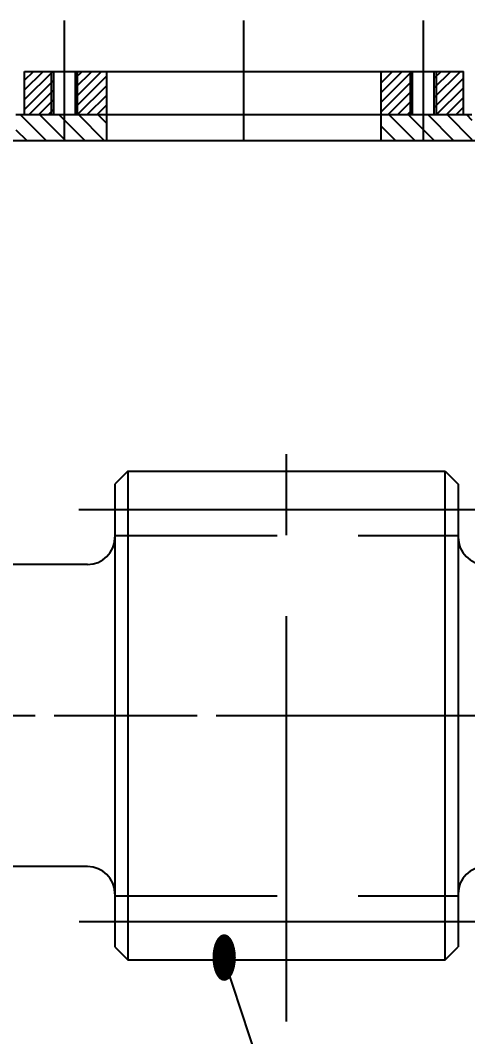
# Model space of a CAD drawing. Header units: millimetres. Extents: x 0 to 6300, y 0 to 4455.
# Drawn here: x 2142.5 to 2349.5, y 2865.1 to 3335.3 of the extents above; entities that cross this region are included whole.
import ezdxf
from ezdxf.enums import TextEntityAlignment as Align

# ---------------------------------------------------------------- set-up
doc = ezdxf.new("R2010")
doc.units = ezdxf.units.MM
doc.header["$LTSCALE"] = 150
doc.linetypes.add('F', pattern=[0.75, 0.5, -0.25])
doc.linetypes.add('G', pattern=[2, 1.25, -0.25, 0.25, -0.25])
for name, color, linetype in [('01', 7, 'Continuous'), ('02', 1, 'Continuous'), ('04', 2, 'F'), ('05', 142, 'G')]:
    doc.layers.add(name, color=color, linetype=linetype)
doc.styles.get("Standard").update_dxf_attribs({"font": 'isocp', "width": 0.707, "bigfont": 'intecad.shx'})

msp = doc.modelspace()

# ---------------------------------------------------------------- hatches: boundary and pattern name
at = {"layer": '02'}
h = msp.add_hatch(dxfattribs=at)
h.set_pattern_fill('LINE', color=256, angle=45, style=0)
h.set_pattern_definition([(45, (-4177.6185, -1604.6116), (-2.245064, 2.245064), [])])
h.paths.add_polyline_path([(2156.99, 3311.7), (2144.49, 3311.7), (2144.49, 3291.7), (2156.99, 3291.7)])
h.paths.add_polyline_path([(2182.49, 3311.7), (2168.99, 3311.7), (2168.99, 3291.7), (2182.49, 3291.7)])
h.paths.add_polyline_path([(2168.99, 3311.7), (2167.99, 3311.7), (2167.99, 3291.7), (2168.99, 3291.7)])
h.paths.add_polyline_path([(2157.99, 3311.7), (2156.99, 3311.7), (2156.99, 3291.7), (2157.99, 3291.7)])
h.paths.add_polyline_path([(2322.99, 3311.7), (2309.49, 3311.7), (2309.49, 3291.7), (2322.99, 3291.7)])
h.paths.add_polyline_path([(2347.49, 3311.7), (2334.99, 3311.7), (2334.99, 3291.7), (2347.49, 3291.7)])
h.paths.add_polyline_path([(2334.99, 3311.7), (2333.99, 3311.7), (2333.99, 3291.7), (2334.99, 3291.7)])
h.paths.add_polyline_path([(2323.99, 3311.7), (2322.99, 3311.7), (2322.99, 3291.7), (2323.99, 3291.7)])
at = {"layer": '02', "linetype": 'Continuous'}
h = msp.add_hatch(dxfattribs=at)
h.set_pattern_fill('LINE', color=1, scale=2, angle=135, style=0)
h.set_pattern_definition([(135, (-4177.6185, -1604.6116), (-4.490128, -4.490128), [])])
h.paths.add_polyline_path([(2162.99, 3279.7), (2162.99, 3291.7), (2140.49, 3291.7), (2140.49, 3279.7)])
h.paths.add_polyline_path([(2162.99, 3291.7), (2162.99, 3279.7), (2182.49, 3279.7), (2182.49, 3291.7)])
h.paths.add_polyline_path([(2309.49, 3291.7), (2309.49, 3279.7), (2328.99, 3279.7), (2328.99, 3291.7)])
h.paths.add_polyline_path([(2328.99, 3291.7), (2328.99, 3279.7), (2351.49, 3279.7), (2351.49, 3291.7)])

# ---------------------------------------------------------------- linework, layer by layer
for p, q in [((2192.29, 3126.7), (2186.29, 3120.7)), ((2192.29, 3126.7), (2339.09, 3126.7)), ((2339.09, 3126.7), (2345.09, 3120.7)), ((2186.29, 3120.7), (2186.29, 2906.7)), ((2345.09, 3120.7), (2345.09, 2906.7)), ((2173.59, 3083.55), (2132.29, 3083.55)), ((2173.59, 2943.85), (2132.29, 2943.85)), ((2186.29, 2906.7), (2192.29, 2900.7)), ((2339.09, 2900.7), (2345.09, 2906.7)), ((2192.29, 2900.7), (2339.09, 2900.7))]:
    msp.add_line(p, q)
for centre, start, end in [((2173.59, 3096.25), 270, 0), ((2357.79, 3096.25), 180, 270), ((2173.59, 2931.15), 0, 90), ((2357.79, 2931.15), 90, 180)]:
    msp.add_arc(centre, 12.7, start, end)
at = {"layer": '01', "color": 7, "linetype": 'Continuous'}
for p, q in [((2144.49, 3311.7), (2347.49, 3311.7)), ((2157.99, 3291.7), (2157.99, 3311.7)), ((2167.99, 3291.7), (2167.99, 3311.7)), ((2323.99, 3291.7), (2323.99, 3311.7)), ((2333.99, 3291.7), (2333.99, 3311.7)), ((2140.49, 3291.7), (2351.49, 3291.7)), ((2128.49, 3279.7), (2363.49, 3279.7)), ((2192.29, 3126.7), (2192.29, 2900.7)), ((2339.09, 2900.7), (2339.09, 3126.7))]:
    msp.add_line(p, q, dxfattribs=at)
at = {"layer": '01'}
for p, q in [((2144.49, 3291.7), (2144.49, 3311.7)), ((2182.49, 3279.7), (2182.49, 3311.7)), ((2309.49, 3279.7), (2309.49, 3311.7)), ((2347.49, 3291.7), (2347.49, 3311.7))]:
    msp.add_line(p, q, dxfattribs=at)
at = {"layer": '02', "color": 1, "linetype": 'Continuous'}
for p, q in [((2156.99, 3291.7), (2156.99, 3311.7)), ((2168.99, 3291.7), (2168.99, 3311.7)), ((2322.99, 3291.7), (2322.99, 3311.7)), ((2334.99, 3291.7), (2334.99, 3311.7))]:
    msp.add_line(p, q, dxfattribs=at)
at = {"layer": '02'}
msp.add_line((2236.82, 2900.7), (2496.12, 2111.01), dxfattribs=at)
at = {"layer": '04', "color": 2, "linetype": 'F'}
for p, q in [((2186.29, 3097.05), (2345.09, 3097.05)), ((2186.29, 2930.35), (2345.09, 2930.35))]:
    msp.add_line(p, q, dxfattribs=at)
at = {"layer": '05'}
for p, q in [((2162.99, 3279.7), (2162.99, 3335.3)), ((2245.99, 3279.7), (2245.99, 3335.3)), ((2328.99, 3279.7), (2328.99, 3335.3)), ((1933.1, 3013.7), (2567.63, 3013.7))]:
    msp.add_line(p, q, dxfattribs=at)
at = {"layer": '05', "color": 4, "linetype": 'G'}
for p, q in [((2265.69, 2872.16), (2265.69, 3144.41)), ((2169.58, 3108.95), (2362.44, 3108.95)), ((1661.88, 3013.7), (2684.31, 3013.7)), ((2169.75, 2918.45), (2362.44, 2918.45))]:
    msp.add_line(p, q, dxfattribs=at)

# ---------------------------------------------------------------- texts
at = {"layer": '02', "width": 0.605172}
msp.add_text('\\M+5A1F1', height=20, dxfattribs=at).set_placement((2230.82, 2890.7), (2242.82, 2890.7), align=Align.FIT)

doc.saveas('drawing.dxf')
